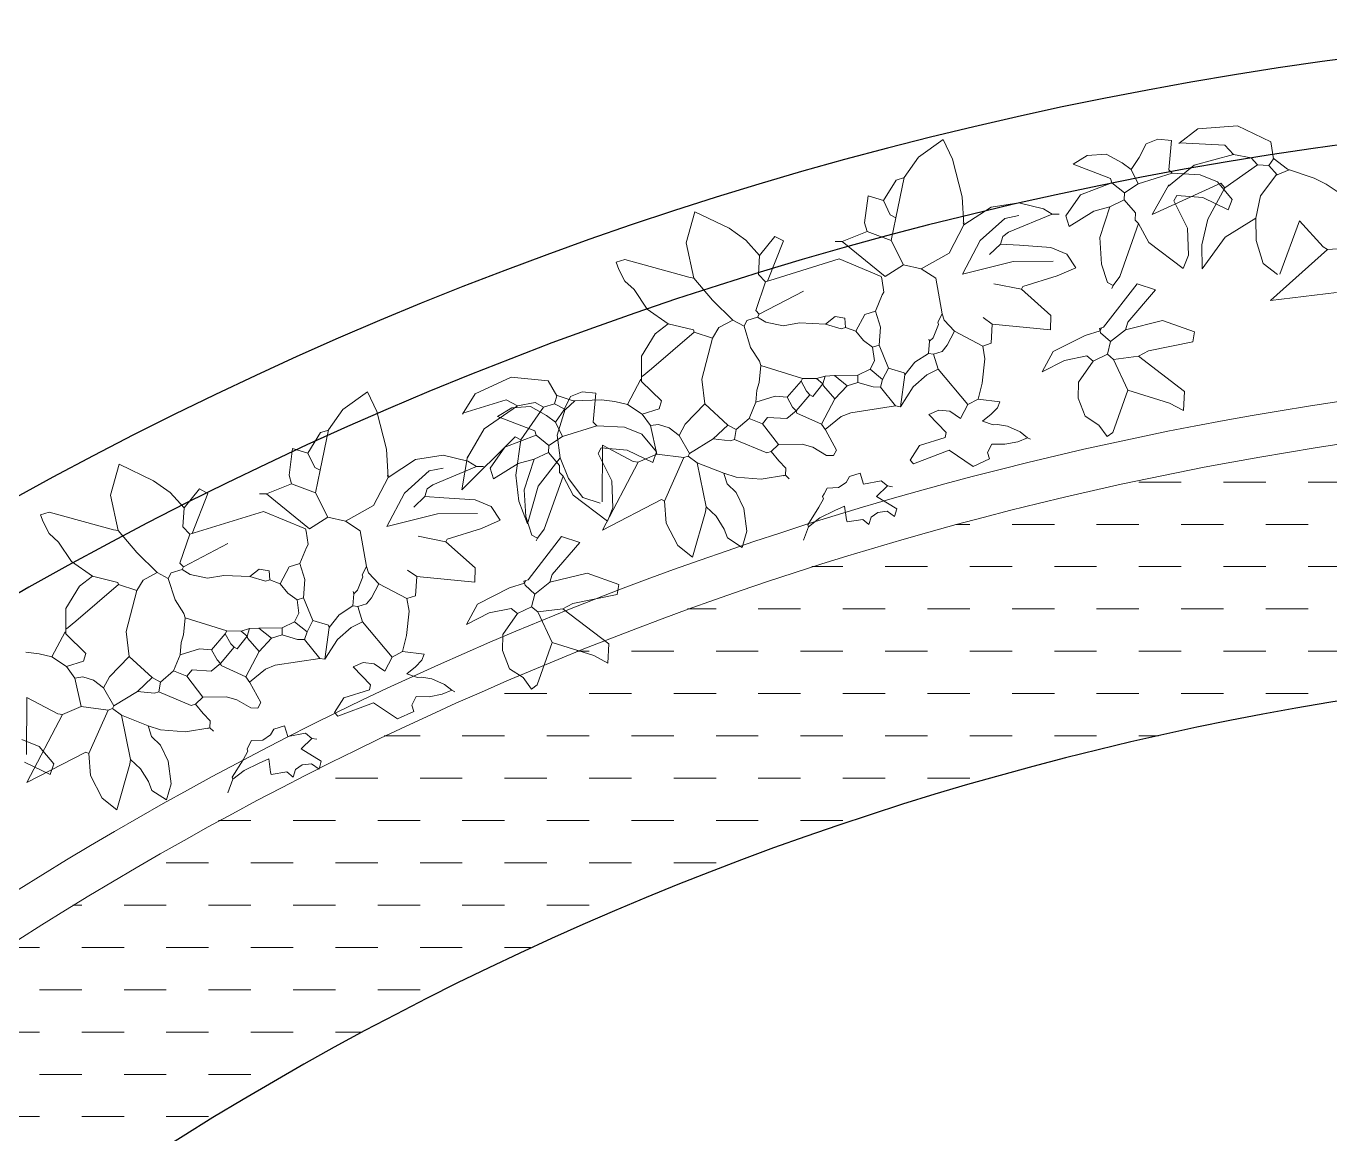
# Model space of a CAD drawing. Header units: millimetres. Extents: x 217.8 to 250.3, y 155.3 to 171.1.
# Drawn here: x 241.696 to 243.238, y 165.095 to 166.404 of the extents above; entities that cross this region are included whole.
import ezdxf

# ---------------------------------------------------------------- set-up
doc = ezdxf.new("R2010")
doc.units = ezdxf.units.MM
for name, color, linetype, lineweight in [('ACQUA', 151, 'Continuous', 20), ('VERDE_giardino', 74, 'Continuous', 9), ('VETRATE', 171, 'Continuous', 9)]:
    doc.layers.add(name, color=color, linetype=linetype, lineweight=lineweight)
doc.layers.add('PROIEZIONI', color=145, linetype='Continuous')

msp = doc.modelspace()

# ---------------------------------------------------------------- hatches: boundary and pattern name
at = {"layer": 'ACQUA'}
h = msp.add_hatch(dxfattribs=at)
h.set_pattern_fill('DASH', color=256, scale=0.4, style=0)
h.set_pattern_definition([(0, (358.711986, -43.13463), (0.05, 0.05), [0.05, -0.05])])
h.paths.add_polyline_path([(244.3418, 165.9229), (244.3418, 165.6204, -0.174446), (246.5631, 164.4613), (246.7837, 164.6645, 0.17708)])
h.paths.add_polyline_path([(243.3257, 165.9208, 2.20923), (247.8419, 161.9543), (247.5419, 161.9543, -2.193796), (243.3257, 165.6181)])

# ---------------------------------------------------------------- linework, layer by layer
at = {"layer": 'PROIEZIONI'}
for radius, end in [(4.45, 218.0722), (4.35, 219.1114), (3.7, 0)]:
    msp.add_arc((243.8419, 161.9543), radius, 42.6531, end, dxfattribs=at)
at = {"layer": 'VERDE_giardino'}
for p, q in [((243.1286, 166.2864), (243.0817, 166.2827)), ((243.1679, 166.2675), (243.1286, 166.2864)), ((242.7514, 166.2494), (242.7806, 166.2704)), ((242.7806, 166.2704), (242.7916, 166.2472)), ((243.0343, 166.2706), (243.0208, 166.265)), ((243.0507, 166.2689), (243.0343, 166.2706)), ((243.0817, 166.2827), (243.0594, 166.2655)), ((243.0208, 166.265), (243.0125, 166.2488)), ((243.0507, 166.2689), (243.0474, 166.2346)), ((243.0603, 166.2663), (243.1138, 166.2635)), ((243.1138, 166.2635), (243.1238, 166.2524)), ((243.1679, 166.2675), (243.1713, 166.2473)), ((242.7346, 166.2255), (242.7514, 166.2494)), ((242.7916, 166.2472), (242.8029, 166.2026)), ((242.951, 166.2514), (242.9343, 166.2412)), ((242.9343, 166.2412), (242.9784, 166.2243)), ((242.9735, 166.253), (242.951, 166.2514)), ((242.9923, 166.2425), (242.9735, 166.253)), ((243.003, 166.2347), (242.9923, 166.2425)), ((243.0125, 166.2488), (243.003, 166.2347)), ((243.0471, 166.2152), (243.0775, 166.2401)), ((243.0775, 166.2401), (243.1238, 166.2524)), ((243.1524, 166.2403), (243.1138, 166.2131)), ((243.1238, 166.2524), (243.1448, 166.2486)), ((243.1448, 166.2486), (243.1524, 166.2403)), ((243.1524, 166.2403), (243.1656, 166.2396)), ((243.1713, 166.2473), (243.1656, 166.2396)), ((243.1757, 166.2285), (243.1656, 166.2396)), ((243.1878, 166.2351), (243.1709, 166.2482)), ((242.7248, 166.1777), (242.7346, 166.2255)), ((242.7249, 166.2222), (242.735, 166.2253)), ((242.9784, 166.2243), (242.98, 166.2192)), ((243.003, 166.2347), (243.011, 166.2178)), ((243.011, 166.2178), (243.0515, 166.2303)), ((243.0474, 166.2346), (243.0515, 166.2303)), ((243.0843, 166.2286), (243.0515, 166.2303)), ((243.1048, 166.2203), (243.0843, 166.2286)), ((243.1559, 166.2035), (243.1753, 166.2291)), ((243.1895, 166.2345), (243.1757, 166.2285)), ((243.2194, 166.2247), (243.1878, 166.2351)), ((243.2335, 166.2175), (243.2194, 166.2247)), ((242.7101, 166.1981), (242.7249, 166.2222)), ((242.98, 166.2192), (242.9428, 166.2049)), ((242.98, 166.2192), (242.9949, 166.2072)), ((243.011, 166.2178), (242.9949, 166.2072)), ((243.1088, 166.2186), (243.0279, 166.1817)), ((243.0476, 166.2165), (243.0279, 166.1817)), ((243.1138, 166.2131), (243.0937, 166.1761)), ((243.1222, 166.1995), (243.1048, 166.2203)), ((243.1138, 166.2131), (243.1088, 166.2186)), ((243.2464, 166.2089), (243.2335, 166.2175)), ((242.6918, 166.2036), (242.6877, 166.1718)), ((242.7101, 166.1981), (242.6918, 166.2036)), ((242.7101, 166.1981), (242.7181, 166.1812)), ((242.8029, 166.2026), (242.8051, 166.1693)), ((242.8374, 166.1904), (242.8701, 166.1954)), ((242.8701, 166.1954), (242.8991, 166.1883)), ((242.9428, 166.2049), (242.9255, 166.1801)), ((242.9947, 166.1988), (242.9777, 166.1908)), ((242.9949, 166.2072), (242.9947, 166.1988)), ((242.9947, 166.1988), (243.0078, 166.1834)), ((243.0569, 166.2042), (243.0534, 166.1976)), ((243.0695, 166.1653), (243.0534, 166.1976)), ((243.0569, 166.2042), (243.0876, 166.2016)), ((243.0876, 166.2016), (243.1177, 166.187)), ((243.1177, 166.187), (243.1222, 166.1995)), ((243.1502, 166.1773), (243.1559, 166.2035)), ((242.4768, 166.1482), (242.4871, 166.1848)), ((242.4871, 166.1848), (242.5276, 166.1653)), ((242.7181, 166.1812), (242.7248, 166.1777)), ((242.7248, 166.1777), (242.7192, 166.151)), ((242.8374, 166.1904), (242.8051, 166.1693)), ((242.8536, 166.177), (242.8701, 166.1804)), ((242.9094, 166.1822), (242.8578, 166.1606)), ((242.8991, 166.1883), (242.9094, 166.1822)), ((242.9094, 166.1822), (242.9178, 166.182)), ((242.9255, 166.1801), (242.9294, 166.1675)), ((242.9587, 166.1856), (242.9294, 166.1675)), ((242.9777, 166.1908), (242.9587, 166.1856)), ((242.9777, 166.1908), (242.9658, 166.1545)), ((243.0078, 166.1834), (243.0076, 166.1751)), ((243.114, 166.1547), (243.1502, 166.1773)), ((243.1502, 166.1773), (243.1508, 166.1507)), ((242.5276, 166.1653), (242.5472, 166.1513)), ((242.6877, 166.1718), (242.6909, 166.1616)), ((242.8051, 166.1693), (242.7876, 166.1361)), ((242.8051, 166.1693), (242.8043, 166.1718)), ((242.8244, 166.1508), (242.8536, 166.177)), ((243.0117, 166.1708), (242.9894, 166.1083)), ((243.0076, 166.1751), (243.0117, 166.1708)), ((243.0117, 166.1708), (243.0238, 166.1484)), ((243.0705, 166.1335), (243.0695, 166.1653)), ((243.0937, 166.1761), (243.0863, 166.1459)), ((243.1785, 166.1112), (243.2021, 166.174)), ((243.2021, 166.174), (243.2297, 166.1433)), ((242.4859, 166.1064), (242.4768, 166.1482)), ((242.5472, 166.1513), (242.5636, 166.1333)), ((242.5636, 166.1333), (242.5817, 166.1556)), ((242.5917, 166.1503), (242.573, 166.1029)), ((242.5817, 166.1556), (242.5917, 166.1503)), ((242.6613, 166.1497), (242.6529, 166.1499)), ((242.6909, 166.1616), (242.6613, 166.1497)), ((242.6613, 166.1497), (242.7121, 166.1084)), ((242.6909, 166.1616), (242.7192, 166.151)), ((242.7192, 166.151), (242.7337, 166.1222)), ((242.8034, 166.1112), (242.8244, 166.1508)), ((242.8483, 166.1466), (242.8354, 166.1343)), ((242.851, 166.1558), (242.8483, 166.1466)), ((242.8483, 166.1466), (242.8709, 166.1453)), ((242.8578, 166.1606), (242.851, 166.1558)), ((242.9658, 166.1545), (242.9679, 166.1231)), ((243.0238, 166.1484), (243.0643, 166.1177)), ((243.0868, 166.1174), (243.114, 166.1547)), ((243.1508, 166.1507), (243.1591, 166.1238)), ((242.5636, 166.1333), (242.5623, 166.1107)), ((242.7876, 166.1361), (242.7545, 166.1175)), ((242.8709, 166.1453), (242.9077, 166.1428)), ((242.9077, 166.1428), (242.9269, 166.1349)), ((242.9374, 166.1187), (242.9269, 166.1349)), ((243.0643, 166.1177), (243.0705, 166.1335)), ((243.0863, 166.1459), (243.0868, 166.1174)), ((243.2349, 166.1404), (243.1676, 166.0798)), ((243.2297, 166.1433), (243.2349, 166.1404)), ((243.2588, 166.1418), (243.2349, 166.1404)), ((242.394, 166.1251), (242.4041, 166.1283)), ((242.3972, 166.1168), (242.394, 166.1251)), ((242.4041, 166.1029), (242.3972, 166.1168)), ((242.4041, 166.1283), (242.48, 166.1074)), ((242.6576, 166.1291), (242.5756, 166.1037)), ((242.7074, 166.1085), (242.6576, 166.1291)), ((242.7337, 166.1222), (242.7121, 166.1084)), ((242.7545, 166.1175), (242.7337, 166.1222)), ((242.7545, 166.1175), (242.7719, 166.1063)), ((242.8632, 166.1261), (242.8034, 166.1112)), ((242.9105, 166.1266), (242.8632, 166.1261)), ((242.9154, 166.1091), (242.9374, 166.1187)), ((242.9679, 166.1231), (242.975, 166.1011)), ((243.1591, 166.1238), (243.1759, 166.1107)), ((242.4151, 166.0928), (242.4041, 166.1029)), ((242.48, 166.1074), (242.4859, 166.1064)), ((242.508, 166.0804), (242.4859, 166.1064)), ((242.5705, 166.1021), (242.5589, 166.068)), ((242.5623, 166.1107), (242.5705, 166.1021)), ((242.5705, 166.1021), (242.573, 166.1029)), ((242.573, 166.1029), (242.5756, 166.1037)), ((242.7082, 166.1059), (242.7074, 166.1085)), ((242.7082, 166.1059), (242.7103, 166.0899)), ((242.7794, 166.0642), (242.7719, 166.1063)), ((242.8749, 166.0965), (242.9154, 166.1091)), ((242.975, 166.1011), (242.9817, 166.0976)), ((242.9894, 166.1083), (242.9817, 166.0976)), ((242.4151, 166.0928), (242.4306, 166.0698)), ((242.563, 166.0637), (242.6156, 166.0911)), ((242.7086, 166.0866), (242.7006, 166.0675)), ((242.7103, 166.0899), (242.7086, 166.0866)), ((242.8731, 166.0932), (242.8406, 166.0998)), ((242.8731, 166.0932), (242.8749, 166.0965)), ((242.8731, 166.0932), (242.9077, 166.0623)), ((243.01, 166.0996), (242.9703, 166.0484)), ((242.9817, 166.0976), (242.9799, 166.0943)), ((243.0317, 166.0924), (242.999, 166.0545)), ((243.01, 166.0996), (243.0317, 166.0924)), ((243.1676, 166.0798), (243.2455, 166.0894)), ((242.4306, 166.0698), (242.4554, 166.0525)), ((242.5318, 166.0568), (242.508, 166.0804)), ((242.5155, 166.048), (242.5318, 166.0568)), ((242.5318, 166.0568), (242.5451, 166.0498)), ((242.5486, 166.0564), (242.5451, 166.0498)), ((242.5612, 166.0604), (242.5486, 166.0564)), ((242.5589, 166.068), (242.563, 166.0637)), ((242.563, 166.0637), (242.5612, 166.0604)), ((242.5708, 166.0545), (242.5612, 166.0604)), ((242.5913, 166.0501), (242.5708, 166.0545)), ((242.6416, 166.052), (242.6527, 166.061)), ((242.6527, 166.061), (242.6644, 166.059)), ((242.6644, 166.059), (242.665, 166.0481)), ((242.688, 166.0636), (242.6775, 166.0437)), ((242.7006, 166.0675), (242.688, 166.0636)), ((242.7006, 166.0675), (242.7066, 166.0485)), ((242.7794, 166.0642), (242.7742, 166.0542)), ((242.7742, 166.0542), (242.775, 166.0517)), ((242.7794, 166.0642), (242.7818, 166.0566)), ((242.7818, 166.0566), (242.7941, 166.0437)), ((242.8387, 166.052), (242.828, 166.0598)), ((242.9074, 166.0455), (242.9077, 166.0623)), ((242.9963, 166.0453), (243.0401, 166.0562)), ((242.999, 166.0545), (242.9963, 166.0453)), ((243.0401, 166.0562), (243.0776, 166.0428)), ((242.4239, 166.0143), (242.44, 166.0406)), ((242.4862, 166.0426), (242.4358, 165.9993)), ((242.44, 166.0406), (242.4554, 166.0525)), ((242.4554, 166.0525), (242.4854, 166.0452)), ((242.4854, 166.0452), (242.4862, 166.0426)), ((242.4862, 166.0426), (242.5079, 166.0355)), ((242.5079, 166.0355), (242.5155, 166.048)), ((242.5451, 166.0498), (242.5529, 166.0245)), ((242.6106, 166.0535), (242.5913, 166.0501)), ((242.6106, 166.0535), (242.6416, 166.052)), ((242.6416, 166.052), (242.6599, 166.0465)), ((242.6599, 166.0465), (242.665, 166.0481)), ((242.665, 166.0481), (242.6775, 166.0437)), ((242.6775, 166.0437), (242.6865, 166.0326)), ((242.7066, 166.0485), (242.7048, 166.0271)), ((242.775, 166.0517), (242.7688, 166.0359)), ((242.7941, 166.0437), (242.7854, 166.0271)), ((242.7941, 166.0437), (242.8273, 166.0262)), ((242.8387, 166.052), (242.8374, 166.0294)), ((242.8387, 166.052), (242.9074, 166.0455)), ((242.9106, 166.0196), (242.9483, 166.0388)), ((242.9661, 166.0443), (242.9483, 166.0388)), ((242.9653, 166.0468), (242.9678, 166.0476)), ((242.9653, 166.0468), (242.9661, 166.0443)), ((242.9678, 166.0476), (242.9661, 166.0443)), ((242.9661, 166.0443), (242.9668, 166.0418)), ((242.9668, 166.0418), (242.9784, 166.0314)), ((242.9678, 166.0476), (242.9703, 166.0484)), ((242.9963, 166.0453), (242.9784, 166.0314)), ((243.0776, 166.0428), (243.0757, 166.0311)), ((242.5079, 166.0355), (242.4951, 165.9871)), ((242.5529, 166.0245), (242.5635, 166.0083)), ((242.6865, 166.0326), (242.6972, 166.0248)), ((242.6972, 166.0248), (242.7048, 166.0271)), ((242.6972, 166.0248), (242.6994, 166.0088)), ((242.7048, 166.0271), (242.716, 166.0001)), ((242.7645, 166.0318), (242.7633, 166.0175)), ((242.7637, 166.0343), (242.7645, 166.0318)), ((242.7688, 166.0359), (242.7645, 166.0318)), ((242.7854, 166.0271), (242.7793, 166.0197)), ((242.8374, 166.0294), (242.8273, 166.0262)), ((242.8299, 166.0111), (242.8273, 166.0262)), ((242.9784, 166.0314), (242.9747, 166.0164)), ((243.0757, 166.0311), (243.0234, 166.0204)), ((242.4238, 165.9844), (242.4239, 166.0143)), ((242.5635, 166.0083), (242.5651, 166.0032)), ((242.6994, 166.0088), (242.6942, 165.9988)), ((242.7633, 166.0175), (242.7472, 166.007)), ((242.7633, 166.0175), (242.7692, 166.0166)), ((242.7793, 166.0197), (242.7692, 166.0166)), ((242.7692, 166.0166), (242.7747, 165.9988)), ((242.8266, 165.9823), (242.8299, 166.0111)), ((242.8977, 165.9955), (242.9106, 166.0196)), ((242.9242, 166.0091), (242.8977, 165.9955)), ((242.9242, 166.0091), (242.9503, 166.0144)), ((242.9578, 166.0084), (242.9405, 165.9836)), ((242.9503, 166.0144), (242.9578, 166.0084)), ((242.9747, 166.0164), (242.9578, 166.0084)), ((242.9747, 166.0164), (242.9821, 166.0104)), ((242.9821, 166.0104), (243.0116, 166.014)), ((242.9821, 166.0104), (242.999, 165.974)), ((243.0234, 166.0204), (243.0116, 166.014)), ((243.0116, 166.014), (243.066, 165.9726)), ((242.4358, 165.9993), (242.4247, 165.9903)), ((242.5651, 166.0032), (242.563, 165.9832)), ((242.5651, 166.0032), (242.6142, 165.9879)), ((242.6942, 165.9988), (242.6798, 165.9916)), ((242.6942, 165.9988), (242.709, 165.9868)), ((242.716, 166.0001), (242.709, 165.9868)), ((242.716, 166.0001), (242.7343, 165.9946)), ((242.7343, 165.9946), (242.7351, 165.9921)), ((242.7472, 166.007), (242.7351, 165.9921)), ((242.7613, 165.992), (242.7747, 165.9988)), ((242.7747, 165.9988), (242.8099, 165.957)), ((242.2699, 165.9892), (242.2272, 165.9696)), ((242.3134, 165.985), (242.2699, 165.9892)), ((242.3134, 165.985), (242.3236, 165.9672)), ((242.423, 165.9869), (242.4072, 165.9571)), ((242.423, 165.9869), (242.4238, 165.9844)), ((242.4238, 165.9844), (242.4476, 165.9613)), ((242.4951, 165.9871), (242.4987, 165.9577)), ((242.563, 165.9832), (242.5603, 165.974)), ((242.6125, 165.9846), (242.5962, 165.9657)), ((242.6142, 165.9879), (242.6125, 165.9846)), ((242.6125, 165.9846), (242.619, 165.9728)), ((242.6142, 165.9879), (242.631, 165.9876)), ((242.6384, 165.9816), (242.6264, 165.9667)), ((242.631, 165.9876), (242.6411, 165.9907)), ((242.631, 165.9876), (242.6384, 165.9816)), ((242.6411, 165.9907), (242.6384, 165.9816)), ((242.6384, 165.9816), (242.6392, 165.979)), ((242.6392, 165.979), (242.6523, 165.9637)), ((242.6411, 165.9907), (242.6521, 165.9913)), ((242.6521, 165.9913), (242.6798, 165.9916)), ((242.6521, 165.9913), (242.6669, 165.9793)), ((242.6669, 165.9793), (242.6523, 165.9637)), ((242.6669, 165.9793), (242.6796, 165.9832)), ((242.6798, 165.9916), (242.6796, 165.9832)), ((242.6796, 165.9832), (242.6979, 165.9778)), ((242.6979, 165.9778), (242.7063, 165.9776)), ((242.709, 165.9868), (242.7063, 165.9776)), ((242.7063, 165.9776), (242.7243, 165.9554)), ((242.7351, 165.9921), (242.7301, 165.9545)), ((242.7301, 165.9545), (242.7453, 165.9779)), ((242.7453, 165.9779), (242.7613, 165.992)), ((242.8218, 165.9634), (242.8266, 165.9823)), ((242.9405, 165.9836), (242.9404, 165.9647)), ((242.0707, 165.951), (242.0999, 165.972)), ((242.0999, 165.972), (242.111, 165.9488)), ((242.2272, 165.9696), (242.2122, 165.9457)), ((242.2128, 165.9467), (242.2639, 165.9626)), ((242.2639, 165.9626), (242.2772, 165.9556)), ((242.3236, 165.9672), (242.3209, 165.958)), ((242.3432, 165.9614), (242.3228, 165.9679)), ((242.3401, 165.9666), (242.3319, 165.9504)), ((242.345, 165.9615), (242.3341, 165.9511)), ((242.3537, 165.9722), (242.3401, 165.9666)), ((242.3765, 165.9627), (242.3432, 165.9614)), ((242.37, 165.9705), (242.3537, 165.9722)), ((242.37, 165.9705), (242.3668, 165.9362)), ((242.3922, 165.9607), (242.3765, 165.9627)), ((242.5603, 165.974), (242.5591, 165.9597)), ((242.5591, 165.9597), (242.5819, 165.9668)), ((242.5819, 165.9668), (242.5962, 165.9657)), ((242.5962, 165.9657), (242.6026, 165.9538)), ((242.6231, 165.9685), (242.6067, 165.9495)), ((242.619, 165.9728), (242.6231, 165.9685)), ((242.6264, 165.9667), (242.6231, 165.9685)), ((242.6523, 165.9637), (242.6366, 165.9338)), ((242.8218, 165.9634), (242.8099, 165.957)), ((242.8218, 165.9634), (242.8477, 165.9604)), ((242.9404, 165.9647), (242.9484, 165.9431)), ((242.999, 165.974), (242.9811, 165.924)), ((242.999, 165.974), (243.0481, 165.9587)), ((243.066, 165.9726), (243.0647, 165.9499)), ((242.0539, 165.9271), (242.0707, 165.951)), ((242.111, 165.9488), (242.1222, 165.9042)), ((242.238, 165.9282), (242.2772, 165.9556)), ((242.2704, 165.953), (242.2537, 165.9428)), ((242.2928, 165.9546), (242.2704, 165.953)), ((242.2772, 165.9556), (242.2983, 165.9594)), ((242.3082, 165.9541), (242.2814, 165.9153)), ((242.3116, 165.9441), (242.2928, 165.9546)), ((242.2983, 165.9594), (242.3082, 165.9541)), ((242.3082, 165.9541), (242.3209, 165.958)), ((242.3341, 165.9511), (242.3209, 165.958)), ((242.3319, 165.9504), (242.3223, 165.9363)), ((242.3242, 165.9208), (242.3335, 165.9515)), ((242.4072, 165.9571), (242.3922, 165.9607)), ((242.4072, 165.9571), (242.4246, 165.9458)), ((242.4449, 165.9521), (242.4246, 165.9458)), ((242.4476, 165.9613), (242.4449, 165.9521)), ((242.4987, 165.9577), (242.4755, 165.9338)), ((242.4987, 165.9577), (242.5258, 165.9328)), ((242.5591, 165.9597), (242.5512, 165.9406)), ((242.6067, 165.9495), (242.5956, 165.9405)), ((242.6026, 165.9538), (242.6067, 165.9495)), ((242.6067, 165.9495), (242.6075, 165.947)), ((242.6075, 165.947), (242.6366, 165.9338)), ((242.6713, 165.9473), (242.6601, 165.9428)), ((242.7243, 165.9554), (242.6713, 165.9473)), ((242.7243, 165.9554), (242.7301, 165.9545)), ((242.7753, 165.9504), (242.7635, 165.9454)), ((242.7884, 165.9491), (242.7753, 165.9504)), ((242.8011, 165.9404), (242.7884, 165.9491)), ((242.8099, 165.957), (242.8011, 165.9404)), ((242.8374, 165.9456), (242.8448, 165.9532)), ((242.8448, 165.9532), (242.8477, 165.9604)), ((243.0481, 165.9587), (243.0647, 165.9499)), ((242.2537, 165.9428), (242.2978, 165.9259)), ((242.3223, 165.9363), (242.3116, 165.9441)), ((242.3223, 165.9363), (242.3304, 165.9194)), ((242.3304, 165.9194), (242.3709, 165.9319)), ((242.3668, 165.9362), (242.3709, 165.9319)), ((242.4037, 165.9302), (242.3709, 165.9319)), ((242.4246, 165.9458), (242.4344, 165.9322)), ((242.4439, 165.9336), (242.4344, 165.9322)), ((242.4344, 165.9322), (242.4421, 165.8985)), ((242.4566, 165.9295), (242.4439, 165.9336)), ((242.4755, 165.9338), (242.4686, 165.9206)), ((242.5258, 165.9328), (242.5087, 165.9163)), ((242.5258, 165.9328), (242.5358, 165.9275)), ((242.5512, 165.9406), (242.5358, 165.9275)), ((242.5512, 165.9406), (242.567, 165.9344)), ((242.573, 165.9418), (242.567, 165.9344)), ((242.567, 165.9344), (242.5858, 165.9097)), ((242.5956, 165.9405), (242.573, 165.9418)), ((242.6366, 165.9338), (242.6415, 165.927)), ((242.6601, 165.9428), (242.6411, 165.9275)), ((242.7635, 165.9454), (242.784, 165.924)), ((242.8271, 165.9373), (242.8374, 165.9456)), ((242.8396, 165.9329), (242.8271, 165.9373)), ((242.8448, 165.9334), (242.8396, 165.9329)), ((242.8567, 165.9313), (242.8448, 165.9334)), ((242.8715, 165.9246), (242.8567, 165.9313)), ((242.9484, 165.9431), (242.9646, 165.9328)), ((242.9646, 165.9328), (242.9743, 165.9191)), ((242.0295, 165.8997), (242.0442, 165.9238)), ((242.0441, 165.8793), (242.0539, 165.9271)), ((242.0442, 165.9238), (242.0543, 165.9269)), ((242.2747, 165.9188), (242.2116, 165.8562)), ((242.218, 165.8943), (242.238, 165.9282)), ((242.2994, 165.9209), (242.2622, 165.9065)), ((242.2814, 165.9153), (242.2747, 165.9188)), ((242.2814, 165.9153), (242.2753, 165.8736)), ((242.2978, 165.9259), (242.2994, 165.9209)), ((242.2994, 165.9209), (242.3142, 165.9088)), ((242.3304, 165.9194), (242.3142, 165.9088)), ((242.3279, 165.8942), (242.3242, 165.9208)), ((242.4241, 165.9219), (242.4037, 165.9302)), ((242.4416, 165.9011), (242.4241, 165.9219)), ((242.4686, 165.9206), (242.4566, 165.9295)), ((242.4686, 165.9206), (242.4807, 165.8993)), ((242.5087, 165.9163), (242.4807, 165.8993)), ((242.5087, 165.9163), (242.5288, 165.9143)), ((242.5288, 165.9143), (242.5339, 165.9158)), ((242.5358, 165.9275), (242.5339, 165.9158)), ((242.5339, 165.9158), (242.5721, 165.8999)), ((242.6415, 165.927), (242.6544, 165.9032)), ((242.7831, 165.9181), (242.7527, 165.9087)), ((242.784, 165.924), (242.7831, 165.9181)), ((242.8689, 165.9131), (242.8804, 165.9178)), ((242.8804, 165.9178), (242.8715, 165.9246)), ((242.8804, 165.9178), (242.8837, 165.916)), ((242.9811, 165.924), (242.9743, 165.9191)), ((242.0111, 165.9052), (242.0071, 165.8734)), ((242.0295, 165.8997), (242.0111, 165.9052)), ((242.0295, 165.8997), (242.0375, 165.8828)), ((242.1222, 165.9042), (242.1245, 165.8709)), ((242.2622, 165.9065), (242.2449, 165.8817)), ((242.314, 165.9004), (242.2971, 165.8924)), ((242.3142, 165.9088), (242.314, 165.9004)), ((242.314, 165.9004), (242.3271, 165.885)), ((242.3762, 165.9058), (242.3727, 165.8992)), ((242.3762, 165.9058), (242.4069, 165.9032)), ((242.3772, 165.8419), (242.3777, 165.909)), ((242.3777, 165.909), (242.4142, 165.8898)), ((242.4069, 165.9032), (242.4371, 165.8886)), ((242.4371, 165.8886), (242.4416, 165.9011)), ((242.5721, 165.8999), (242.5772, 165.9015)), ((242.5858, 165.9097), (242.5772, 165.9015)), ((242.5772, 165.9015), (242.5862, 165.8904)), ((242.6138, 165.9101), (242.5858, 165.9097)), ((242.6263, 165.9065), (242.6138, 165.9101)), ((242.6425, 165.8968), (242.6263, 165.9065)), ((242.6544, 165.9032), (242.6509, 165.8966)), ((242.7527, 165.9087), (242.7414, 165.8913)), ((242.7878, 165.9029), (242.7455, 165.887)), ((242.8159, 165.8839), (242.7878, 165.9029)), ((242.833, 165.9003), (242.8383, 165.9103)), ((242.8354, 165.8927), (242.833, 165.9003)), ((242.8383, 165.9103), (242.8536, 165.91)), ((242.8536, 165.91), (242.8689, 165.9131)), ((241.7961, 165.8498), (241.8064, 165.8864)), ((241.8064, 165.8864), (241.8469, 165.8669)), ((242.1568, 165.892), (242.1245, 165.8709)), ((242.1568, 165.892), (242.1895, 165.897)), ((242.1895, 165.897), (242.2184, 165.8899)), ((242.2181, 165.8956), (242.2116, 165.8562)), ((242.2184, 165.8899), (242.2288, 165.8838)), ((242.278, 165.8872), (242.2488, 165.8691)), ((242.2971, 165.8924), (242.278, 165.8872)), ((242.2971, 165.8924), (242.2851, 165.8561)), ((242.3017, 165.8605), (242.3279, 165.8942)), ((242.3271, 165.885), (242.327, 165.8767)), ((242.3279, 165.8942), (242.3376, 165.8695)), ((242.3889, 165.8669), (242.3727, 165.8992)), ((242.4201, 165.8889), (242.3779, 165.8087)), ((242.4142, 165.8898), (242.4201, 165.8889)), ((242.4421, 165.8985), (242.4201, 165.8889)), ((242.4421, 165.8985), (242.4739, 165.8944)), ((242.4739, 165.8944), (242.451, 165.8429)), ((242.4739, 165.8944), (242.4789, 165.896)), ((242.4807, 165.8993), (242.4789, 165.896)), ((242.4789, 165.896), (242.4897, 165.8882)), ((242.4897, 165.8882), (242.5003, 165.836)), ((242.4897, 165.8882), (242.5213, 165.8758)), ((242.5862, 165.8904), (242.5944, 165.8818)), ((242.6509, 165.8966), (242.6425, 165.8968)), ((242.7414, 165.8913), (242.7455, 165.887)), ((242.8354, 165.8927), (242.8159, 165.8839)), ((242.0071, 165.8734), (242.0102, 165.8632)), ((242.0375, 165.8828), (242.0441, 165.8793)), ((242.0441, 165.8793), (242.0385, 165.8526)), ((242.1245, 165.8709), (242.107, 165.8377)), ((242.1245, 165.8709), (242.1237, 165.8734)), ((242.1438, 165.8524), (242.1729, 165.8786)), ((242.1729, 165.8786), (242.1894, 165.882)), ((242.2288, 165.8838), (242.1771, 165.8622)), ((242.2288, 165.8838), (242.2371, 165.8836)), ((242.2449, 165.8817), (242.2488, 165.8691)), ((242.2753, 165.8736), (242.2787, 165.8428)), ((242.3311, 165.8724), (242.3088, 165.8099)), ((242.327, 165.8767), (242.3311, 165.8724)), ((242.3311, 165.8724), (242.3431, 165.85)), ((242.3376, 165.8695), (242.3547, 165.8471)), ((242.5213, 165.8758), (242.5358, 165.871)), ((242.5213, 165.8758), (242.5221, 165.8733)), ((242.5252, 165.8632), (242.5221, 165.8733)), ((242.5358, 165.871), (242.5654, 165.8687)), ((242.5654, 165.8687), (242.5942, 165.8735)), ((242.5917, 165.8727), (242.5942, 165.8735)), ((242.5944, 165.8818), (242.5942, 165.8735)), ((242.5942, 165.8735), (242.5983, 165.8692)), ((242.6657, 165.865), (242.6697, 165.8719)), ((242.6697, 165.8719), (242.6823, 165.8758)), ((242.6823, 165.8758), (242.6863, 165.8631)), ((241.8469, 165.8669), (241.8665, 165.8529)), ((241.883, 165.8349), (241.9011, 165.8572)), ((241.9011, 165.8572), (241.911, 165.8519)), ((242.0102, 165.8632), (241.9806, 165.8513)), ((242.0102, 165.8632), (242.0385, 165.8526)), ((242.1703, 165.8574), (242.1676, 165.8482)), ((242.1771, 165.8622), (242.1703, 165.8574)), ((242.2851, 165.8561), (242.2872, 165.8247)), ((242.289, 165.8161), (242.3017, 165.8605)), ((242.3898, 165.8351), (242.3889, 165.8669)), ((242.5357, 165.853), (242.5252, 165.8632)), ((242.6399, 165.8515), (242.6434, 165.8582)), ((242.6434, 165.8582), (242.6567, 165.8588)), ((242.6567, 165.8588), (242.6657, 165.865)), ((242.6863, 165.8631), (242.7073, 165.8669)), ((242.7147, 165.8608), (242.7019, 165.8485)), ((242.7073, 165.8669), (242.7147, 165.8608)), ((242.7206, 165.8599), (242.7147, 165.8608)), ((241.8052, 165.808), (241.7961, 165.8498)), ((241.8665, 165.8529), (241.883, 165.8349)), ((241.911, 165.8519), (241.8924, 165.8045)), ((241.9806, 165.8513), (241.9722, 165.8515)), ((241.9806, 165.8513), (242.0314, 165.81)), ((242.0385, 165.8526), (242.053, 165.8238)), ((242.1228, 165.8128), (242.1438, 165.8524)), ((242.1676, 165.8482), (242.1548, 165.8359)), ((242.1676, 165.8482), (242.1902, 165.8469)), ((242.1902, 165.8469), (242.2271, 165.8444)), ((242.2271, 165.8444), (242.2462, 165.8365)), ((242.2787, 165.8428), (242.289, 165.8161)), ((242.3431, 165.85), (242.3836, 165.8193)), ((242.3547, 165.8471), (242.375, 165.8406)), ((242.3779, 165.8087), (242.4477, 165.8447)), ((242.4477, 165.8447), (242.451, 165.8429)), ((242.4529, 165.8169), (242.451, 165.8429)), ((242.5449, 165.834), (242.5357, 165.853)), ((242.6389, 165.8457), (242.6337, 165.8357)), ((242.6399, 165.8515), (242.6381, 165.8482)), ((242.6381, 165.8482), (242.6389, 165.8457)), ((242.7019, 165.8485), (242.7259, 165.8338)), ((241.7134, 165.8267), (241.7235, 165.8299)), ((241.7166, 165.8184), (241.7134, 165.8267)), ((241.7235, 165.8299), (241.7994, 165.809)), ((241.883, 165.8349), (241.8817, 165.8123)), ((241.977, 165.8307), (241.8949, 165.8053)), ((242.0267, 165.8101), (241.977, 165.8307)), ((242.053, 165.8238), (242.0314, 165.81)), ((242.0739, 165.8191), (242.053, 165.8238)), ((242.107, 165.8377), (242.0739, 165.8191)), ((242.1825, 165.8277), (242.1228, 165.8128)), ((242.2298, 165.8282), (242.1825, 165.8277)), ((242.2568, 165.8203), (242.2462, 165.8365)), ((242.2872, 165.8247), (242.2944, 165.8027)), ((242.3836, 165.8193), (242.3898, 165.8351)), ((242.4994, 165.8301), (242.4843, 165.7765)), ((242.5003, 165.836), (242.4994, 165.8301)), ((242.5003, 165.836), (242.5121, 165.8249)), ((242.5121, 165.8249), (242.5215, 165.8099)), ((242.5484, 165.8073), (242.5449, 165.834)), ((242.6337, 165.8357), (242.6207, 165.815)), ((242.6215, 165.8125), (242.6346, 165.8231)), ((242.6346, 165.8231), (242.6524, 165.8316)), ((242.6524, 165.8316), (242.6639, 165.8368)), ((242.6639, 165.8368), (242.6661, 165.8208)), ((242.6928, 165.8152), (242.6955, 165.8241)), ((242.6955, 165.8241), (242.7033, 165.8295)), ((242.7033, 165.8295), (242.7142, 165.8309)), ((242.7142, 165.8309), (242.7232, 165.8246)), ((242.7259, 165.8338), (242.7232, 165.8246)), ((241.7234, 165.8045), (241.7166, 165.8184)), ((241.7994, 165.809), (241.8052, 165.808)), ((241.8273, 165.782), (241.8052, 165.808)), ((241.8817, 165.8123), (241.8899, 165.8037)), ((242.0275, 165.8075), (242.0267, 165.8101)), ((242.0275, 165.8075), (242.0297, 165.7915)), ((242.0739, 165.8191), (242.0913, 165.8079)), ((242.0988, 165.7658), (242.0913, 165.8079)), ((242.1942, 165.7981), (242.2348, 165.8107)), ((242.2348, 165.8107), (242.2568, 165.8203)), ((242.3088, 165.8099), (242.301, 165.7992)), ((242.4668, 165.7904), (242.4529, 165.8169)), ((242.5215, 165.8099), (242.5256, 165.7994)), ((242.5429, 165.7881), (242.5484, 165.8073)), ((242.6215, 165.8125), (242.6153, 165.7967)), ((242.6207, 165.815), (242.6215, 165.8125)), ((242.6661, 165.8208), (242.6669, 165.8182)), ((242.6669, 165.8182), (242.6854, 165.8212)), ((242.6854, 165.8212), (242.6928, 165.8152)), ((241.7345, 165.7944), (241.7234, 165.8045)), ((241.7345, 165.7944), (241.7499, 165.7714)), ((241.8899, 165.8037), (241.8782, 165.7696)), ((241.8823, 165.7653), (241.9349, 165.7927)), ((241.8899, 165.8037), (241.8924, 165.8045)), ((241.8924, 165.8045), (241.8949, 165.8053)), ((242.1925, 165.7948), (242.1599, 165.8014)), ((242.1925, 165.7948), (242.1942, 165.7981)), ((242.1925, 165.7948), (242.2271, 165.7639)), ((242.3293, 165.8012), (242.2897, 165.75)), ((242.2944, 165.8027), (242.301, 165.7992)), ((242.301, 165.7992), (242.2993, 165.7959)), ((242.351, 165.794), (242.3183, 165.7561)), ((242.3293, 165.8012), (242.351, 165.794)), ((242.5429, 165.7881), (242.5256, 165.7994)), ((241.8512, 165.7584), (241.8273, 165.782)), ((242.0279, 165.7882), (242.02, 165.7691)), ((242.0297, 165.7915), (242.0279, 165.7882)), ((242.4843, 165.7765), (242.4668, 165.7904)), ((241.7499, 165.7714), (241.7747, 165.7541)), ((241.8806, 165.762), (241.8679, 165.758)), ((241.8782, 165.7696), (241.8823, 165.7653)), ((241.8823, 165.7653), (241.8806, 165.762)), ((241.8902, 165.7561), (241.8806, 165.762)), ((241.9609, 165.7536), (241.972, 165.7626)), ((241.972, 165.7626), (241.9837, 165.7606)), ((242.0073, 165.7652), (241.9968, 165.7453)), ((242.02, 165.7691), (242.0073, 165.7652)), ((242.02, 165.7691), (242.0259, 165.7501)), ((242.0988, 165.7658), (242.0935, 165.7558)), ((242.0988, 165.7658), (242.1011, 165.7582)), ((242.1581, 165.7536), (242.1473, 165.7614)), ((242.2267, 165.7471), (242.2271, 165.7639)), ((241.7593, 165.7422), (241.7747, 165.7541)), ((241.7747, 165.7541), (241.8048, 165.7468)), ((241.8048, 165.7468), (241.8056, 165.7442)), ((241.8272, 165.7371), (241.8348, 165.7496)), ((241.8348, 165.7496), (241.8512, 165.7584)), ((241.8512, 165.7584), (241.8644, 165.7514)), ((241.8679, 165.758), (241.8644, 165.7514)), ((241.8644, 165.7514), (241.8723, 165.7261)), ((241.9107, 165.7517), (241.8902, 165.7561)), ((241.9299, 165.7551), (241.9107, 165.7517)), ((241.9299, 165.7551), (241.9609, 165.7536)), ((241.9609, 165.7536), (241.9793, 165.7481)), ((241.9793, 165.7481), (241.9844, 165.7497)), ((241.9837, 165.7606), (241.9844, 165.7497)), ((241.9844, 165.7497), (241.9968, 165.7453)), ((242.0259, 165.7501), (242.0242, 165.7287)), ((242.0943, 165.7533), (242.0881, 165.7375)), ((242.0935, 165.7558), (242.0943, 165.7533)), ((242.1011, 165.7582), (242.1134, 165.7453)), ((242.1581, 165.7536), (242.1568, 165.731)), ((242.1581, 165.7536), (242.2267, 165.7471)), ((242.2854, 165.7459), (242.2677, 165.7404)), ((242.2846, 165.7484), (242.2872, 165.7492)), ((242.2846, 165.7484), (242.2854, 165.7459)), ((242.2872, 165.7492), (242.2854, 165.7459)), ((242.2854, 165.7459), (242.2862, 165.7434)), ((242.2872, 165.7492), (242.2897, 165.75)), ((242.3156, 165.7469), (242.2977, 165.733)), ((242.3156, 165.7469), (242.3595, 165.7578)), ((242.3183, 165.7561), (242.3156, 165.7469)), ((242.3595, 165.7578), (242.3969, 165.7444)), ((241.7433, 165.7159), (241.7593, 165.7422)), ((241.8056, 165.7442), (241.7552, 165.7009)), ((241.8056, 165.7442), (241.8272, 165.7371)), ((241.8272, 165.7371), (241.8145, 165.6887)), ((241.9968, 165.7453), (242.0058, 165.7342)), ((242.0058, 165.7342), (242.0166, 165.7264)), ((242.0838, 165.7334), (242.0827, 165.7191)), ((242.083, 165.7359), (242.0838, 165.7334)), ((242.0881, 165.7375), (242.0838, 165.7334)), ((242.1134, 165.7453), (242.1047, 165.7287)), ((242.1134, 165.7453), (242.1466, 165.7278)), ((242.1568, 165.731), (242.1466, 165.7278)), ((242.23, 165.7212), (242.2677, 165.7404)), ((242.2862, 165.7434), (242.2977, 165.733)), ((242.2977, 165.733), (242.294, 165.718)), ((242.395, 165.7327), (242.3428, 165.722)), ((242.3969, 165.7444), (242.395, 165.7327)), ((241.7431, 165.686), (241.7433, 165.7159)), ((241.8723, 165.7261), (241.8829, 165.7099)), ((242.0166, 165.7264), (242.0242, 165.7287)), ((242.0166, 165.7264), (242.0188, 165.7104)), ((242.0242, 165.7287), (242.0353, 165.7017)), ((242.0827, 165.7191), (242.0665, 165.7086)), ((242.0827, 165.7191), (242.0885, 165.7182)), ((242.0987, 165.7213), (242.0885, 165.7182)), ((242.0885, 165.7182), (242.094, 165.7004)), ((242.1047, 165.7287), (242.0987, 165.7213)), ((242.1492, 165.7127), (242.1466, 165.7278)), ((242.217, 165.6971), (242.23, 165.7212)), ((242.2436, 165.7107), (242.2697, 165.716)), ((242.2697, 165.716), (242.2771, 165.71)), ((242.294, 165.718), (242.2771, 165.71)), ((242.294, 165.718), (242.3015, 165.712)), ((242.3015, 165.712), (242.3309, 165.7156)), ((242.3428, 165.722), (242.3309, 165.7156)), ((242.3309, 165.7156), (242.3854, 165.6742)), ((241.7552, 165.7009), (241.7441, 165.6919)), ((241.8844, 165.7048), (241.8823, 165.6848)), ((241.8829, 165.7099), (241.8844, 165.7048)), ((241.8844, 165.7048), (241.9336, 165.6896)), ((242.0135, 165.7004), (241.9991, 165.6932)), ((242.0188, 165.7104), (242.0135, 165.7004)), ((242.0135, 165.7004), (242.0284, 165.6884)), ((242.0353, 165.7017), (242.0284, 165.6884)), ((242.0353, 165.7017), (242.0537, 165.6962)), ((242.0665, 165.7086), (242.0545, 165.6937)), ((242.0807, 165.6936), (242.094, 165.7004)), ((242.094, 165.7004), (242.1292, 165.6586)), ((242.1459, 165.6839), (242.1492, 165.7127)), ((242.2436, 165.7107), (242.217, 165.6971)), ((242.2771, 165.71), (242.2598, 165.6852)), ((242.3015, 165.712), (242.3183, 165.6756)), ((241.7423, 165.6885), (241.7266, 165.6587)), ((241.7423, 165.6885), (241.7431, 165.686)), ((241.7431, 165.686), (241.767, 165.6629)), ((241.8145, 165.6887), (241.818, 165.6593)), ((241.8823, 165.6848), (241.8796, 165.6756)), ((241.9318, 165.6862), (241.9155, 165.6673)), ((241.9336, 165.6896), (241.9318, 165.6862)), ((241.9318, 165.6862), (241.9383, 165.6744)), ((241.9336, 165.6896), (241.9504, 165.6892)), ((241.9504, 165.6892), (241.9605, 165.6923)), ((241.9504, 165.6892), (241.9578, 165.6832)), ((241.9605, 165.6923), (241.9578, 165.6832)), ((241.9605, 165.6923), (241.9714, 165.6929)), ((241.9714, 165.6929), (241.9991, 165.6932)), ((241.9714, 165.6929), (241.9863, 165.6809)), ((241.9863, 165.6809), (241.9989, 165.6848)), ((241.9991, 165.6932), (241.9989, 165.6848)), ((241.9989, 165.6848), (242.0173, 165.6794)), ((242.0284, 165.6884), (242.0256, 165.6792)), ((242.0545, 165.6937), (242.0495, 165.6561)), ((242.0537, 165.6962), (242.0545, 165.6937)), ((242.0646, 165.6795), (242.0807, 165.6936)), ((242.1411, 165.665), (242.1459, 165.6839)), ((242.2598, 165.6852), (242.2597, 165.6663)), ((241.8796, 165.6756), (241.8785, 165.6613)), ((241.9424, 165.6701), (241.9261, 165.6511)), ((241.9383, 165.6744), (241.9424, 165.6701)), ((241.9457, 165.6683), (241.9424, 165.6701)), ((241.9578, 165.6832), (241.9457, 165.6683)), ((241.9578, 165.6832), (241.9586, 165.6806)), ((241.9586, 165.6806), (241.9717, 165.6653)), ((241.9863, 165.6809), (241.9717, 165.6653)), ((242.0173, 165.6794), (242.0256, 165.6792)), ((242.0256, 165.6792), (242.0436, 165.657)), ((242.0495, 165.6561), (242.0646, 165.6795)), ((242.3183, 165.6756), (242.3005, 165.6256)), ((242.3183, 165.6756), (242.3675, 165.6603)), ((242.3854, 165.6742), (242.3841, 165.6515)), ((241.7116, 165.6623), (241.6958, 165.6643)), ((241.7266, 165.6587), (241.7116, 165.6623)), ((241.7266, 165.6587), (241.744, 165.6474)), ((241.7642, 165.6537), (241.744, 165.6474)), ((241.767, 165.6629), (241.7642, 165.6537)), ((241.818, 165.6593), (241.7949, 165.6354)), ((241.818, 165.6593), (241.8452, 165.6344)), ((241.8785, 165.6613), (241.8705, 165.6422)), ((241.8785, 165.6613), (241.9013, 165.6684)), ((241.9013, 165.6684), (241.9155, 165.6673)), ((241.9155, 165.6673), (241.922, 165.6554)), ((241.922, 165.6554), (241.9261, 165.6511)), ((241.9717, 165.6653), (241.9559, 165.6354)), ((242.0436, 165.657), (241.9906, 165.6489)), ((242.0436, 165.657), (242.0495, 165.6561)), ((242.1292, 165.6586), (242.1205, 165.642)), ((242.1411, 165.665), (242.1292, 165.6586)), ((242.1411, 165.665), (242.167, 165.662)), ((242.1568, 165.6472), (242.1641, 165.6548)), ((242.1641, 165.6548), (242.167, 165.662)), ((242.2597, 165.6663), (242.2677, 165.6447)), ((242.3675, 165.6603), (242.3841, 165.6515)), ((241.744, 165.6474), (241.7538, 165.6338)), ((241.8705, 165.6422), (241.8552, 165.6291)), ((241.8705, 165.6422), (241.8863, 165.636)), ((241.8924, 165.6434), (241.8863, 165.636)), ((241.915, 165.6421), (241.8924, 165.6434)), ((241.9261, 165.6511), (241.915, 165.6421)), ((241.9261, 165.6511), (241.9269, 165.6486)), ((241.9269, 165.6486), (241.9559, 165.6354)), ((241.9794, 165.6444), (241.9605, 165.6291)), ((241.9906, 165.6489), (241.9794, 165.6444)), ((242.0946, 165.652), (242.0829, 165.647)), ((242.0829, 165.647), (242.1034, 165.6256)), ((242.1078, 165.6507), (242.0946, 165.652)), ((242.1205, 165.642), (242.1078, 165.6507)), ((242.1464, 165.6389), (242.1568, 165.6472)), ((242.1589, 165.6345), (242.1464, 165.6389)), ((242.2677, 165.6447), (242.2839, 165.6344)), ((241.7632, 165.6352), (241.7538, 165.6338)), ((241.7538, 165.6338), (241.7614, 165.6001)), ((241.7759, 165.6311), (241.7632, 165.6352)), ((241.7879, 165.6222), (241.7759, 165.6311)), ((241.7949, 165.6354), (241.7879, 165.6222)), ((241.8452, 165.6344), (241.8281, 165.618)), ((241.8452, 165.6344), (241.8552, 165.6291)), ((241.8552, 165.6291), (241.8532, 165.6174)), ((241.8863, 165.636), (241.9051, 165.6113)), ((241.9559, 165.6354), (241.9608, 165.6286)), ((241.9608, 165.6286), (241.9738, 165.6048)), ((242.1034, 165.6256), (242.1024, 165.6197)), ((242.1641, 165.635), (242.1589, 165.6345)), ((242.176, 165.6329), (242.1641, 165.635)), ((242.1908, 165.6262), (242.176, 165.6329)), ((242.1997, 165.6194), (242.1908, 165.6262)), ((242.2839, 165.6344), (242.2937, 165.6207)), ((242.3005, 165.6256), (242.2937, 165.6207)), ((241.6966, 165.5435), (241.6971, 165.6106)), ((241.6971, 165.6106), (241.7336, 165.5914)), ((241.7879, 165.6222), (241.8, 165.6009)), ((241.8281, 165.618), (241.8, 165.6009)), ((241.8281, 165.618), (241.8482, 165.6159)), ((241.8482, 165.6159), (241.8532, 165.6174)), ((241.8532, 165.6174), (241.8915, 165.6015)), ((241.9051, 165.6113), (241.8965, 165.6031)), ((241.9331, 165.6117), (241.9051, 165.6113)), ((241.9456, 165.6081), (241.9331, 165.6117)), ((241.9619, 165.5984), (241.9456, 165.6081)), ((242.072, 165.6103), (242.0607, 165.5929)), ((242.1024, 165.6197), (242.072, 165.6103)), ((242.1524, 165.6019), (242.1576, 165.6119)), ((242.1576, 165.6119), (242.1729, 165.6116)), ((242.1729, 165.6116), (242.1883, 165.6148)), ((242.1883, 165.6148), (242.1997, 165.6194)), ((242.1997, 165.6194), (242.203, 165.6176)), ((241.7336, 165.5914), (241.7394, 165.5905)), ((241.7614, 165.6001), (241.7394, 165.5905)), ((241.7614, 165.6001), (241.7932, 165.596)), ((241.7932, 165.596), (241.7703, 165.5445)), ((241.7932, 165.596), (241.7983, 165.5976)), ((241.8, 165.6009), (241.7983, 165.5976)), ((241.7983, 165.5976), (241.809, 165.5898)), ((241.8915, 165.6015), (241.8965, 165.6031)), ((241.8965, 165.6031), (241.9055, 165.592)), ((241.9055, 165.592), (241.9137, 165.5834)), ((241.9703, 165.5982), (241.9619, 165.5984)), ((241.9738, 165.6048), (241.9703, 165.5982)), ((242.0607, 165.5929), (242.0648, 165.5886)), ((242.1071, 165.6045), (242.0648, 165.5886)), ((242.1352, 165.5855), (242.1071, 165.6045)), ((242.1547, 165.5943), (242.1352, 165.5855)), ((242.1547, 165.5943), (242.1524, 165.6019)), ((241.7394, 165.5905), (241.6972, 165.5103)), ((241.809, 165.5898), (241.8197, 165.5376)), ((241.809, 165.5898), (241.8406, 165.5774)), ((241.8406, 165.5774), (241.8551, 165.5726)), ((241.8406, 165.5774), (241.8414, 165.5749)), ((241.9137, 165.5834), (241.9136, 165.5751)), ((241.989, 165.5735), (242.0017, 165.5774)), ((242.0017, 165.5774), (242.0056, 165.5647)), ((241.7117, 165.553), (241.6912, 165.5613)), ((241.8446, 165.5648), (241.8414, 165.5749)), ((241.855, 165.5546), (241.8446, 165.5648)), ((241.8551, 165.5726), (241.8848, 165.5703)), ((241.8848, 165.5703), (241.9136, 165.5751)), ((241.911, 165.5743), (241.9136, 165.5751)), ((241.9136, 165.5751), (241.9177, 165.5708)), ((241.9761, 165.5604), (241.9851, 165.5666)), ((241.9851, 165.5666), (241.989, 165.5735)), ((242.0056, 165.5647), (242.0267, 165.5685)), ((242.0341, 165.5625), (242.0213, 165.5501)), ((242.0267, 165.5685), (242.0341, 165.5625)), ((242.04, 165.5615), (242.0341, 165.5625)), ((241.6972, 165.5103), (241.767, 165.5463)), ((241.7291, 165.5322), (241.7117, 165.553)), ((241.767, 165.5463), (241.7703, 165.5445)), ((241.8642, 165.5356), (241.855, 165.5546)), ((241.9583, 165.5473), (241.953, 165.5373)), ((241.9593, 165.5531), (241.9575, 165.5498)), ((241.9575, 165.5498), (241.9583, 165.5473)), ((241.9593, 165.5531), (241.9627, 165.5598)), ((241.9627, 165.5598), (241.9761, 165.5604)), ((242.0213, 165.5501), (242.0453, 165.5354)), ((241.6945, 165.5343), (241.7247, 165.5197)), ((241.7247, 165.5197), (241.7291, 165.5322)), ((241.7723, 165.5185), (241.7703, 165.5445)), ((241.8187, 165.5318), (241.8036, 165.4781)), ((241.8197, 165.5376), (241.8187, 165.5318)), ((241.8197, 165.5376), (241.8315, 165.5265)), ((241.8678, 165.5089), (241.8642, 165.5356)), ((241.953, 165.5373), (241.94, 165.5166)), ((241.9539, 165.5247), (241.9717, 165.5332)), ((241.9717, 165.5332), (241.9833, 165.5384)), ((241.9833, 165.5384), (241.9854, 165.5224)), ((242.0148, 165.5257), (242.0226, 165.5311)), ((242.0226, 165.5311), (242.0336, 165.5325)), ((242.0336, 165.5325), (242.0426, 165.5262)), ((242.0453, 165.5354), (242.0426, 165.5262)), ((241.7862, 165.492), (241.7723, 165.5185)), ((241.8315, 165.5265), (241.8409, 165.5115)), ((241.94, 165.5166), (241.9408, 165.5141)), ((241.9408, 165.5141), (241.9539, 165.5247)), ((241.9854, 165.5224), (241.9862, 165.5198)), ((241.9862, 165.5198), (242.0047, 165.5228)), ((242.0047, 165.5228), (242.0122, 165.5168)), ((242.0122, 165.5168), (242.0148, 165.5257)), ((241.8409, 165.5115), (241.8449, 165.501)), ((241.8623, 165.4897), (241.8449, 165.501)), ((241.8623, 165.4897), (241.8678, 165.5089)), ((241.9408, 165.5141), (241.9346, 165.4983)), ((241.8036, 165.4781), (241.7862, 165.492))]:
    msp.add_line(p, q, dxfattribs=at)
for centre, start, end in [((243.1679, 166.2675), 9.852, 64.581), ((242.6576, 166.1291), 67.0734, 106.8764), ((242.3134, 165.985), 30.0337, 84.7627), ((241.977, 165.8307), 67.0734, 106.8764)]:
    msp.add_arc(centre, 0.000000331, start, end, dxfattribs=at)
at = {"layer": 'VETRATE'}
for radius, end in [(4.05, 223.0004), (4, 222.9863)]:
    msp.add_arc((243.8419, 161.9543), radius, 42.6531, end, dxfattribs=at)

doc.saveas('drawing.dxf')
